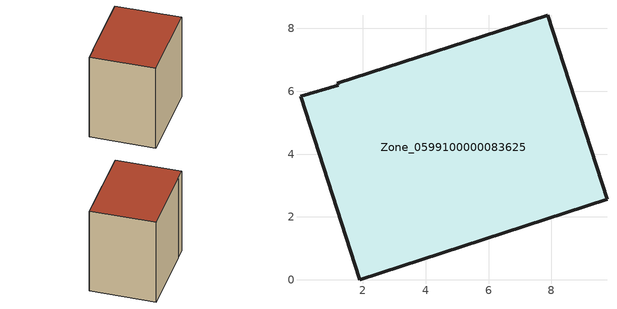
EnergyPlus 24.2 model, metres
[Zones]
Zone_0599100000083625
 floor ground (C_G): 0.01,5.84 1.21,6.2 1.19,6.25 7.88,8.42 9.77,2.56 1.9,0 z3.49
 wall outside (C_F): 9.77,2.56 7.88,8.42 1.19,6.25 1.21,6.2 0.01,5.84 1.9,0 9.77,2.56 z3.49:12.04
 roof outside (C_R): 1.21,6.2 0.01,5.84 1.9,0 9.77,2.56 7.88,8.42 1.19,6.25 z12.04
[BUILDING]
Pand.0599100000083625: North Axis=0; Terrain=City; Loads Convergence Tolerance Value=0.04; Temperature Convergence Tolerance Value=0.4; Solar Distribution=FullExterior; Maximum Number of Warmup Days=25; Minimum Number of Warmup Days=1
[Site:Location]
Rotterdam.The.Hague.AP_ZH_NLD Design_Conditions: Latitude=51.96; Longitude=4.45; Time Zone=1; Elevation=-4.5
[SITE:GROUNDTEMPERATURE:BUILDINGSURFACE]
18, 18, 18, 18, 18, 18, 18, 18, 18, 18, 18, 18
[MATERIAL] Thermal Absorptance=0.9; Solar Absorptance=0.7; Visible Absorptance=0.7
Name | Roughness | Thickness | Conductivity | Density | Specific Heat
G.TC.1965-1974 | MediumSmooth | 0.15 | 0.882353 | 540 | 1210
F.TC.1965-1974 | Rough | 0.3 | 0.697674 | 1920 | 840
R.TC.1965-1974 | MediumRough | 0.2 | 0.232558 | 1500 | 1000
[CONSTRUCTION]
C_G: G.TC.1965-1974
C_F: F.TC.1965-1974
C_R: R.TC.1965-1974
[ZONE]
Zone_0599100000083625: Type=1; Multiplier=1; Ceiling Height=Autocalculate; Volume=Autocalculate; Floor Area=autocalculate; Part of Total Floor Area=Yes
[ZONEINFILTRATION:DESIGNFLOWRATE]
Infil_Zone_0599100000083625: Zone or ZoneList or Space or SpaceList=Zone_0599100000083625; Schedule=AlwaysOn; Design Flow Rate Calculation Method=Flow/Area; Flow Rate per Floor Area=0.003; Constant Term Coefficient=1; Temperature Term Coefficient=0; Velocity Term Coefficient=0; Velocity Squared Term Coefficient=0
[HVACTEMPLATE:ZONE:IDEALLOADSAIRSYSTEM]
Zone_0599100000083625: Maximum Heating Supply Air Temperature=50; Minimum Cooling Supply Air Temperature=13; Maximum Heating Supply Air Humidity Ratio=0.0156; Minimum Cooling Supply Air Humidity Ratio=0.0077; Heating Limit=NoLimit; Cooling Limit=NoLimit; Dehumidification Control Type=ConstantSensibleHeatRatio; Cooling Sensible Heat Ratio=0.7; Dehumidification Setpoint=60; Humidification Control Type=None; Humidification Setpoint=30; Outdoor Air Method=None; Outdoor Air Flow Rate per Person=0.00944; Outdoor Air Flow Rate per Zone Floor Area=0; Outdoor Air Flow Rate per Zone=0; Demand Controlled Ventilation Type=None; Outdoor Air Economizer Type=NoEconomizer; Heat Recovery Type=None; Sensible Heat Recovery Effectiveness=0.7; Latent Heat Recovery Effectiveness=0.65
[ZONECONTROL:THERMOSTAT]
ThermostatControl_Zone_0599100000083625: Zone or ZoneList=Zone_0599100000083625; Control Type Schedule=DualSetpointControlType; Control 1=Thermostat_Zone_0599100000083625; Temperature Difference Between Cutout And Setpoint=0
[THERMOSTATSETPOINT:DUALSETPOINT]
Thermostat_Zone_0599100000083625: Heating Setpoint Temperature Schedule=HeatingSetpoint_Zone_0599100000083625; Cooling Setpoint Temperature Schedule=CoolingSetpoint_Zone_0599100000083625
[SCHEDULE:COMPACT]
HeatingSetpoint_Zone_0599100000083625: Through: 12/31, For: AllDays, Until: 24:00, 21
CoolingSetpoint_Zone_0599100000083625: Through: 12/31, For: AllDays, Until: 24:00, 24
DualSetpointControlType: Through: 12/31, For: AllDays, Until: 24:00, 4
AlwaysOn: Through: 12/31, For: AllDays, Until: 24:00, 1
